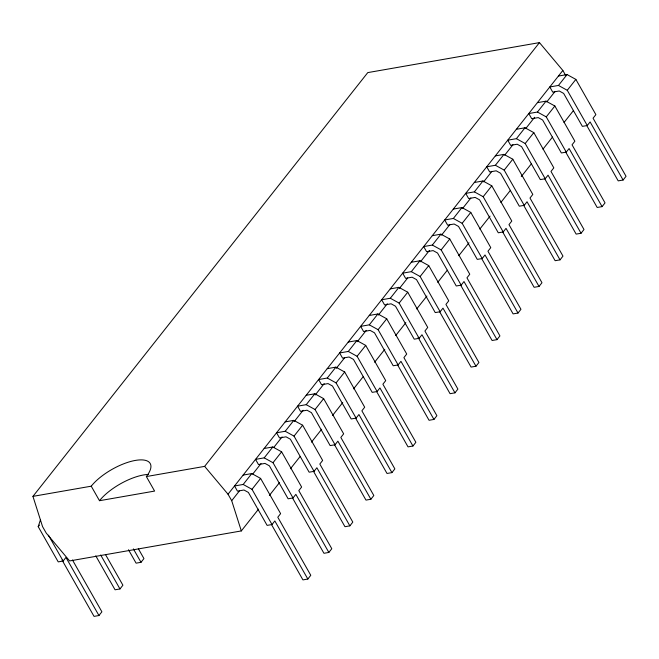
<?xml version="1.0" encoding="UTF-8"?>
<svg xmlns="http://www.w3.org/2000/svg" width="659" height="659" viewBox="0 0 659 659"><rect width="100%" height="100%" fill="white"/><g stroke="black" fill="none" stroke-linecap="round" stroke-linejoin="round"><path stroke-width="0.99" d="M62.061 560.092L94.048 616.387L98.949 615.531L65.958 557.448L63.124 561.031L58.223 561.888L38.206 526.656L40.421 519.885M258.534 509.143L241.318 530.932L69.623 560.933L46.237 533.09L42.563 526.615L32.95 496.367L367.771 72.605L539.457 42.613L562.844 70.447L565.603 75.307M38.206 526.656L39.441 525.099M32.95 496.367L91.239 486.185A36.13 13.765 -29.6 0 1 135.342 460.427A36.13 13.765 -29.6 0 1 146.347 476.556L204.636 466.374L539.457 42.613M98.949 615.531L101.898 611.807L72.457 559.977M95.769 555.834L115.061 589.797L119.963 588.94L122.912 585.208L105.654 554.829M128.489 549.754L136.1 563.165L141.01 562.308L143.95 558.577L138.365 548.749M241.318 530.932L231.704 500.692L228.022 494.209L562.844 70.447M307.835 579.039L274.844 520.956L272.01 524.531L267.109 525.388L248.385 492.43L243.978 490.008L237.471 491.144L234.538 485.971L243.187 484.456L251.796 473.566L260.602 478.418L280.619 513.641L277.785 517.224L310.784 575.307L307.835 579.039L302.934 579.895L271.459 524.49M328.849 552.44L295.858 494.357L293.024 497.94L288.123 498.797L269.399 465.831L264.992 463.409L258.485 464.546L255.552 459.372L264.201 457.865L272.81 446.975L281.615 451.819L301.633 487.05L298.799 490.625L331.798 548.716L328.849 552.44L323.948 553.296L292.472 497.891M349.863 525.849L316.872 467.758L314.038 471.342L309.137 472.198L290.413 439.232L286.006 436.81L279.498 437.947L276.566 432.782L285.215 431.266L293.823 420.376L302.629 425.22L322.646 460.452L319.813 464.035L352.812 522.117L349.863 525.849L344.962 526.706L313.486 471.3M370.877 499.25L337.886 441.168L335.052 444.743L330.151 445.599L311.427 412.641L307.02 410.219L300.512 411.356L297.58 406.183L306.229 404.667L314.837 393.777L323.643 398.629L343.66 433.853L340.827 437.436L373.826 495.519L370.877 499.25L365.976 500.107L334.5 444.701M391.924 472.618L358.924 414.536L356.099 418.111L351.189 418.967L332.466 386.009L328.058 383.587L321.559 384.724L318.618 379.551L327.276 378.035L335.876 367.145L344.69 371.997L364.699 407.221L361.873 410.804L394.865 468.887L391.924 472.618L387.014 473.475L355.547 418.07M412.938 446.019L379.938 387.937L377.113 391.52L372.203 392.377L353.479 359.41L349.072 356.989L342.573 358.125L339.632 352.952L348.29 351.445L356.89 340.555L365.704 345.398L385.713 380.63L382.887 384.205L415.878 442.296L412.938 446.019L408.028 446.876L376.561 391.471M433.951 419.429L400.952 361.338L398.127 364.921L393.217 365.778L374.493 332.811L370.086 330.39L363.587 331.526L360.646 326.362L369.304 324.846L377.904 313.956L386.718 318.799L406.727 354.031L403.901 357.615L436.892 415.697L433.951 419.429L429.05 420.285L397.575 364.88M454.965 392.83L421.966 334.747L419.14 338.322L414.231 339.179L395.507 306.221L391.1 303.799L384.601 304.936L381.66 299.763L390.317 298.247L398.917 287.357L407.732 292.209L427.74 327.432L424.915 331.016L457.906 389.098L454.965 392.83L450.064 393.687L418.078 337.392M475.979 366.231L442.98 308.148L440.154 311.732L435.245 312.588L416.521 279.622L412.114 277.2L405.614 278.337L402.674 273.164L411.331 271.656L419.931 260.766L428.745 265.61L448.754 300.842L445.929 304.417L478.92 362.508L475.979 366.231L471.078 367.088L439.602 311.682M496.993 339.64L463.994 281.55L461.168 285.133L456.259 285.99L437.535 253.023L433.128 250.601L426.628 251.738L423.688 246.573L432.345 245.057L440.945 234.167L449.759 239.011L469.768 274.243L466.943 277.826L499.934 335.909L496.993 339.64L492.092 340.497L460.616 285.092M518.007 313.041L485.008 254.959L482.182 258.534L477.273 259.391L458.549 226.432L454.142 224.011L447.642 225.147L444.701 219.974L453.359 218.458L461.959 207.569L470.773 212.42L490.782 247.644L487.957 251.227L520.956 309.31L518.007 313.041L513.106 313.898L481.63 258.493M539.021 286.443L506.021 228.36L503.196 231.943L498.286 232.8L479.563 199.834L475.155 197.412L468.656 198.548L465.715 193.375L474.373 191.868L482.973 180.978L491.787 185.822L511.796 221.053L508.97 224.628L541.97 282.719L539.021 286.443L534.12 287.299L502.644 231.894M560.035 259.852L527.035 201.761L524.21 205.344L519.3 206.201L500.576 173.235L496.169 170.813L489.67 171.95L486.729 166.785L495.387 165.269L503.987 154.379L512.801 159.223L532.81 194.454L529.984 198.038L562.984 256.12L560.035 259.852L555.133 260.709L523.658 205.303M581.049 233.253L548.049 175.17L545.224 178.746L540.314 179.602L521.59 146.644L517.183 144.222L510.684 145.359L507.743 140.186L516.401 138.67L525.001 127.78L533.815 132.632L553.824 167.856L550.998 171.439L583.998 229.521L581.049 233.253L576.147 234.11L544.672 178.704M602.087 206.621L569.096 148.539L566.262 152.114L561.361 152.97L542.637 120.012L538.23 117.59L531.722 118.727L528.79 113.554L537.439 112.038L546.047 101.148L554.853 106L574.87 141.224L572.037 144.807L605.036 202.89L602.087 206.621L597.186 207.478L565.71 152.072M623.101 180.022L590.11 121.94L587.276 125.523L582.375 126.38L563.651 93.413L559.244 90.991L552.736 92.128L549.804 86.955L558.453 85.448L567.061 74.558L575.867 79.401L595.884 114.633L593.051 118.208L626.05 176.299L623.101 180.022L618.2 180.879L586.724 125.474M231.704 500.692L239.357 491.004M252.751 474.052L261.038 463.557M273.798 447.412L282.085 436.925M294.202 421.587L303.132 410.285M315.249 394.947L324.179 383.645M336.296 368.315L344.591 357.821M357.343 341.675L366.272 330.373M378.39 315.043L387.319 303.741M399.436 288.403L407.723 277.909M420.483 261.763L429.413 250.469M441.53 235.131L449.817 224.637M462.569 208.491L470.864 197.997M483.615 181.859L491.911 171.365M504.662 155.219L512.957 144.725M525.709 128.587L534.638 117.286M546.756 101.947L555.043 91.453M272.01 524.531L252.002 489.308L260.602 478.418M293.024 497.94L273.015 462.709L281.615 451.819M314.038 471.342L294.029 436.11L302.629 425.22M335.052 444.743L315.043 409.519L323.643 398.629M356.099 418.111L336.082 382.887L344.69 371.997M377.113 391.52L357.096 356.288L365.704 345.398M398.127 364.921L378.109 329.689L386.718 318.799M419.14 338.322L399.123 303.099L407.732 292.209M440.154 311.732L420.137 276.5L428.745 265.61M461.168 285.133L441.151 249.901L449.759 239.011M482.182 258.534L462.165 223.31L470.773 212.42M503.196 231.943L483.179 196.712L491.787 185.822M524.21 205.344L504.193 170.113L512.801 159.223M545.224 178.746L525.207 143.522L533.815 132.632M566.262 152.114L546.253 116.89L554.853 106M587.276 125.523L567.267 90.291L575.867 79.401M269.374 495.42L279.581 482.503M290.421 468.78L299.985 456.679M311.468 442.148L321.674 429.231M332.515 415.508L342.721 402.591M353.562 388.876L363.125 376.767M374.609 362.236L384.807 349.319M395.655 335.596L405.853 322.688M416.694 308.964L426.9 296.048M437.741 282.324L447.313 270.223M458.788 255.692L468.994 242.776M479.834 229.052L490.041 216.136M500.881 202.42L510.445 190.311M521.285 176.587L531.492 163.671M542.975 149.148L552.539 137.039M564.022 122.508L573.585 110.399M558.404 76.065L567.061 74.558M537.39 102.664L546.047 101.148M516.351 129.296L525.001 127.78M495.337 155.895L503.987 154.379M474.323 182.485L482.973 180.978M453.31 209.084L461.959 207.569M432.296 235.683L440.945 234.167M411.282 262.274L419.931 260.766M390.268 288.873L398.917 287.357M369.254 315.472L377.904 313.956M348.24 342.062L356.89 340.555M327.226 368.661L335.876 367.145M306.18 395.293L314.837 393.777M285.166 421.892L293.823 420.376M264.152 448.482L272.81 446.975M243.138 475.081L251.796 473.566M91.239 486.185L99.493 500.708L154.601 491.079L146.347 476.556M558.453 85.448L567.267 90.291M537.439 112.038L546.253 116.89M516.401 138.67L525.207 143.522M495.387 165.269L504.193 170.113M474.373 191.868L483.179 196.712M453.359 218.458L462.165 223.31M432.345 245.057L441.151 249.901M411.331 271.656L420.137 276.5M390.317 298.247L399.123 303.099M369.304 324.846L378.109 329.689M348.29 351.445L357.096 356.288M327.276 378.035L336.082 382.887M306.229 404.667L315.043 409.519M285.215 431.266L294.029 436.11M264.201 457.865L273.015 462.709M243.187 484.456L252.002 489.308M204.636 466.374L228.022 494.209M133.39 548.898L141.01 562.308M100.679 554.977L119.963 588.94M48.445 535.19L63.124 561.031M99.493 500.708A36.13 13.765 -29.6 0 1 148.432 474.422"/></g></svg>
